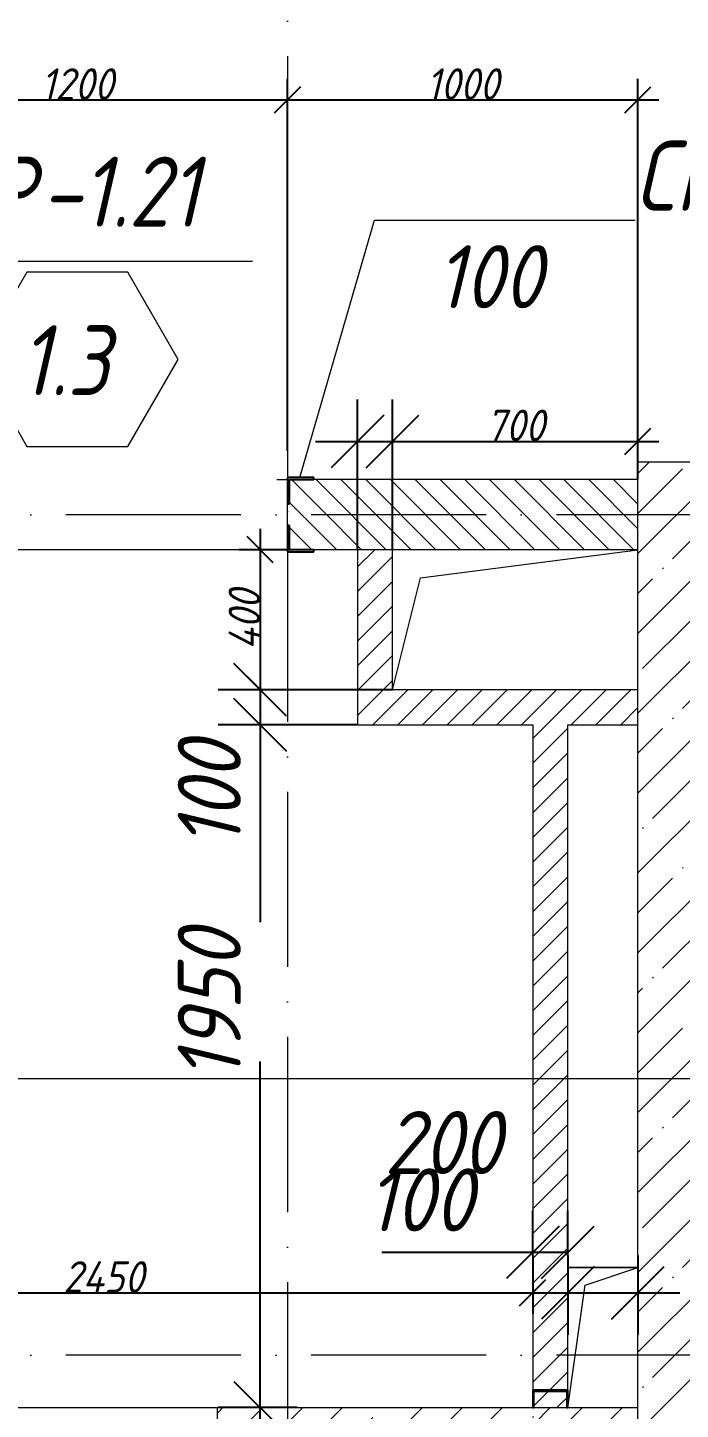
# Model space of a CAD drawing. Header units: millimetres. Extents: x -401725 to 250493, y 305116 to 802890.
# Drawn here: x -121242 to -119379, y 612143 to 616088 of the extents above; entities that cross this region are included whole.
import ezdxf

# ---------------------------------------------------------------- set-up
doc = ezdxf.new("R2010")
doc.units = ezdxf.units.MM
doc.linetypes.add('50_200_ШТРИХ_1Т_ш5_п1_п1_', pattern=[700, 500, -100, 0, -100])
for name, color, linetype, lineweight in [('A-____-____-DIMS', 7, 'Continuous', 9), ('A-FLOR-____-OTLN', 7, 'Continuous', 9), ('A-GENM-____-IDEN', 7, 'Continuous', 9), ('A-GENM-____-MCUT', 7, 'Continuous', 25), ('A-GENM-____-OTLN', 7, 'Continuous', 9), ('A-GENM-____-OTLN-1', 7, 'Continuous', 25), ('A-GLAZ-____-IDEN', 7, 'Continuous', 9), ('A-WALL-____-MCUT-3', 7, 'Continuous', 9), ('A-WALL-____-OTLN', 7, 'Continuous', 9), ('A-WALL-FNSH-MCUT-1', 7, 'Continuous', 9), ('S-GRID-____-OTLN-1', 7, '50_200_ШТРИХ_1Т_ш5_п1_п1_', 9)]:
    doc.layers.add(name, color=color, linetype=linetype, lineweight=lineweight)
for name, color, linetype, lineweight, true_color in [('A-WALL-____-MCUT-4', 7, 'Continuous', 13, 0x000000), ('A-WALL-____-PATT-2', 7, 'Continuous', 9, 0x787878), ('A-WALL-____-PATT-3', 9, 'Continuous', 9, 0x808080), ('A-WALL-____-PATT-4', 9, 'Continuous', 9, 0x808080), ('G-____-____-SYMB-2', 7, 'Continuous', 9, 0x000000), ('I-WALL-____-OTLN-1', 7, 'Continuous', 9, 0x000000)]:
    doc.layers.add(name, color=color, linetype=linetype, lineweight=lineweight, true_color=true_color)
doc.styles.add('ISOCPEUR_I_10', font='isocpeui.ttf', dxfattribs={"width": 0.9, "height": 180})
doc.styles.add('ISOCPEUR_I_2', font='isocpeui.ttf', dxfattribs={"width": 0.85, "height": 2.3})
doc.styles.add('ISOCPEUR_I_7', font='isocpeui.ttf', dxfattribs={"width": 0.9, "height": 90})
doc.dimstyles.new('ISO-1_8_0_9К_СРЕДНИЙ_Кладочные_2', dxfattribs={"dimscale": 304.8, "dimtxt": 89.638306, "dimasz": 0.246063, "dimexe": 0.19685, "dimexo": 0, "dimgap": 0, "dimtad": 1, "dimdec": 3, "dimrnd": 0.001, "dimdsep": 46, "dimtxsty": 'ISOCPEUR_I_7', "dimblk1": 'OBLIQUE', "dimblk2": 'OBLIQUE', "dimsah": 1, "dimcen": 0.09, "dimdle": 0.19685, "dimazin": 0, "dimtfac": 1, "dimtdec": 4, "dimtix": 1, "dimtmove": 1, "dimatfit": 3, "dimfxl": 1, "dimtvp": 1, "dimtolj": 1, "dimtzin": 0, "dimarcsym": 2})
doc.dimstyles.new('ISO-1_8_0_9К_СРЕДНИЙ_Кладочные_3', dxfattribs={"dimscale": 304.8, "dimtxt": 179.276612, "dimasz": 0.492126, "dimexe": 0.393701, "dimexo": 0, "dimgap": 0, "dimtad": 1, "dimdec": 3, "dimrnd": 0.001, "dimdsep": 46, "dimtxsty": 'ISOCPEUR_I_10', "dimblk1": 'OBLIQUE', "dimblk2": 'OBLIQUE', "dimsah": 1, "dimcen": 0.09, "dimdle": 0.393701, "dimazin": 0, "dimtfac": 1, "dimtdec": 4, "dimtix": 1, "dimtmove": 0, "dimatfit": 3, "dimfxl": 1, "dimtvp": 1, "dimtolj": 1, "dimtzin": 0, "dimarcsym": 2})
doc.dimstyles.new('ISO-1_8_0_9К_СРЕДНИЙ_Кладочные_4', dxfattribs={"dimscale": 304.8, "dimtxt": 179.276612, "dimasz": 0.492126, "dimexe": 0.393701, "dimexo": 0, "dimgap": 0, "dimtad": 1, "dimdec": 3, "dimrnd": 0.001, "dimdsep": 46, "dimtxsty": 'ISOCPEUR_I_10', "dimblk1": 'OBLIQUE', "dimblk2": 'OBLIQUE', "dimsah": 1, "dimcen": 0.09, "dimdle": 0.393701, "dimazin": 0, "dimtfac": 1, "dimtdec": 4, "dimtix": 1, "dimtmove": 1, "dimatfit": 3, "dimfxl": 1, "dimtvp": 1, "dimtolj": 1, "dimtzin": 0, "dimarcsym": 2})
doc.dimstyles.new('ISO-1_8_0_9К_СРЕДНИЙ_Кладочные_5', dxfattribs={"dimscale": 304.8, "dimtxt": 179.276612, "dimasz": 0.492126, "dimexe": 0.393701, "dimexo": 0, "dimgap": 0, "dimtad": 1, "dimdec": 3, "dimrnd": 0.001, "dimdsep": 46, "dimtxsty": 'ISOCPEUR_I_10', "dimblk1": 'OBLIQUE', "dimblk2": 'OBLIQUE', "dimsah": 1, "dimcen": 0.09, "dimdle": 0.393701, "dimazin": 0, "dimtfac": 1, "dimtdec": 4, "dimtix": 1, "dimtmove": 2, "dimatfit": 3, "dimfxl": 1, "dimtvp": 1, "dimtolj": 1, "dimtzin": 0, "dimarcsym": 2})
pattern_1 = [(135, (-175000.736, 544716.51), (-35.35534, -35.35534), [])]
pattern_2 = [(45, (-175000.736, 544716.51), (-35.35534, 35.35534), [])]
pattern_3 = [(45, (-175000.74, 544716.51), (-114.04925, 114.04925), []), (45, (-174886.69, 544716.51), (-114.04925, 114.04925), [201.612, -40.322, 3.353, -36.97])]

# ---------------------------------------------------------------- blocks, each defined once
blk = doc.blocks.new('154_Стойка_СКБ_Уголок - СМ-2930_200-28217172-АР1_Кладочный план 1 этажа в осях 1-64_Ю-ЯЯ')
at = {"layer": 'A-GENM-____-MCUT'}
for p, q in [((125, 156), (125, 81)), ((200, 156), (125, 156)), ((131, 81), (131, 150)), ((131, 150), (200, 150)), ((200, 150), (200, 156)), ((125, 81), (131, 81)), ((131, 19), (125, 19)), ((125, 19), (125, -56)), ((131, -50), (131, 19)), ((125, -56), (200, -56)), ((200, -50), (131, -50)), ((200, -56), (200, -50))]:
    blk.add_line(p, q, dxfattribs=at)
blk = doc.blocks.new('154_Фахверк_СКБ_Швеллер - Тип_100_4010_1-28088705-АР1_Кладочный план 1 этажа в осях 1-64_Ю-ЯЯ')
at = {"layer": 'A-GENM-____-MCUT'}
for p, q in [((175, 50), (125, 50)), ((125, 50), (125, -50)), ((128, 47), (175, 47)), ((128, -47), (128, 47)), ((175, 47), (175, 50)), ((125, -50), (175, -50)), ((175, -47), (128, -47)), ((175, -50), (175, -47))]:
    blk.add_line(p, q, dxfattribs=at)
blk = doc.blocks.new('AR_Отверстие прямоугольное _в плите_ - AR_Отверстие прямоугольное _в плите_-V203-АР1_Кладочный план 1 этажа в осях 1-64_Ю-ЯЯ')
at = {"layer": 'A-GENM-____-OTLN'}
for p, q in [((100, 200), (-100, 200)), ((-50, 150), (100, 200)), ((-100, -200), (-50, 150))]:
    blk.add_line(p, q, dxfattribs=at)
blk = doc.blocks.new('AR_Отверстие прямоугольное _в плите_ - AR_Отверстие прямоугольное _в плите_-30552525-АР1_Кладочный план 1 этажа в осях 1-64_Ю-ЯЯ')
at = {"layer": 'A-GENM-____-OTLN'}
for p, q in [((-270, 120), (350, 200)), ((-350, -200), (-270, 120))]:
    blk.add_line(p, q, dxfattribs=at)
blk = doc.blocks.new('AAR_СКБ_Марка_Окна_Перемычка и проем - Марка перемычки и проема-17324483-АР1_Кладочный план 1 этажа в осях 1-64_Ю-ЯЯ')
at = {"layer": 'A-GLAZ-____-IDEN'}
for p, q in [((-5, 0), (5, 0)), ((-1.439, -0.31), (-2.877, -2.802)), ((1.439, -0.31), (-1.439, -0.31)), ((2.877, -2.802), (1.439, -0.31)), ((-2.877, -2.802), (-1.439, -5.294)), ((1.439, -5.294), (2.877, -2.802)), ((-1.439, -5.294), (1.439, -5.294))]:
    blk.add_line(p, q, dxfattribs=at)
blk = doc.blocks.new('_Oblique')
at = {"color": 0, "linetype": 'ByBlock', "lineweight": -2}
blk.add_line((-0.5, -0.5), (0.5, 0.5), dxfattribs=at)
blk = doc.blocks.new('*D12319')
at = {"layer": 'A-____-____-DIMS', "color": 0, "lineweight": -2, "transparency": 16777216}
for p, q in [((-121700.7, 614879.7), (-121700.7, 615942.3)), ((-120500.7, 614879.7), (-120500.7, 615942.3)), ((-121760.7, 615882.3), (-120440.7, 615882.3))]:
    blk.add_line(p, q, dxfattribs=at)
at = {"layer": 'Defpoints', "color": 0, "transparency": 16777216}
for p in [(-120500.7, 615882.3), (-121700.7, 614879.7), (-120500.7, 614879.7)]:
    blk.add_point(p, dxfattribs=at)
at = {"layer": 'A-____-____-DIMS', "color": 0, "lineweight": -2, "transparency": 16777216, "xscale": 75, "yscale": 75, "zscale": 75, "rotation": 180}
blk.add_blockref('_Oblique', (-121700.7, 615882.3), dxfattribs=at)
at = {"layer": 'A-____-____-DIMS', "color": 0, "lineweight": -2, "transparency": 16777216, "xscale": 75, "yscale": 75, "zscale": 75}
blk.add_blockref('_Oblique', (-120500.7, 615882.3), dxfattribs=at)
at = {"layer": 'A-____-____-DIMS', "color": 0, "transparency": 16777216, "insert": (-121100.7, 615927.3), "char_height": 90, "width": 504.733, "attachment_point": 5, "style": 'ISOCPEUR_I_7'}
blk.add_mtext('\\A1;1200', dxfattribs=at)
blk = doc.blocks.new('*D12320')
at = {"layer": 'A-____-____-DIMS', "color": 0, "lineweight": -2, "transparency": 16777216}
for p, q in [((-120500.7, 614879.7), (-120500.7, 615942.3)), ((-119500.7, 614797.6), (-119500.7, 615942.3)), ((-120560.7, 615882.3), (-119440.7, 615882.3))]:
    blk.add_line(p, q, dxfattribs=at)
at = {"layer": 'Defpoints', "color": 0, "transparency": 16777216}
for p in [(-119500.7, 615882.3), (-120500.7, 614879.7), (-119500.7, 614797.6)]:
    blk.add_point(p, dxfattribs=at)
at = {"layer": 'A-____-____-DIMS', "color": 0, "lineweight": -2, "transparency": 16777216, "xscale": 75, "yscale": 75, "zscale": 75, "rotation": 180}
blk.add_blockref('_Oblique', (-120500.7, 615882.3), dxfattribs=at)
at = {"layer": 'A-____-____-DIMS', "color": 0, "lineweight": -2, "transparency": 16777216, "xscale": 75, "yscale": 75, "zscale": 75}
blk.add_blockref('_Oblique', (-119500.7, 615882.3), dxfattribs=at)
at = {"layer": 'A-____-____-DIMS', "color": 0, "transparency": 16777216, "insert": (-120000.7, 615927.3), "char_height": 90, "width": 504.733, "attachment_point": 5, "style": 'ISOCPEUR_I_7'}
blk.add_mtext('\\A1;1000', dxfattribs=at)
blk = doc.blocks.new('*D12595')
at = {"layer": 'A-____-____-DIMS', "color": 0, "lineweight": -2, "transparency": 16777216}
for p, q in [((-122250.7, 612581.8), (-122250.7, 612415.7)), ((-119800.7, 612581.8), (-119800.7, 612415.7)), ((-122310.7, 612475.7), (-119740.7, 612475.7))]:
    blk.add_line(p, q, dxfattribs=at)
at = {"layer": 'Defpoints', "color": 0, "transparency": 16777216}
for p in [(-122250.7, 612581.8), (-119800.7, 612581.8), (-119800.7, 612475.7)]:
    blk.add_point(p, dxfattribs=at)
at = {"layer": 'A-____-____-DIMS', "color": 0, "lineweight": -2, "transparency": 16777216, "xscale": 75, "yscale": 75, "zscale": 75, "rotation": 180}
blk.add_blockref('_Oblique', (-122250.7, 612475.7), dxfattribs=at)
at = {"layer": 'A-____-____-DIMS', "color": 0, "lineweight": -2, "transparency": 16777216, "xscale": 75, "yscale": 75, "zscale": 75}
blk.add_blockref('_Oblique', (-119800.7, 612475.7), dxfattribs=at)
at = {"layer": 'A-____-____-DIMS', "color": 0, "transparency": 16777216, "insert": (-121025.7, 612520.7), "char_height": 90, "width": 562.653, "attachment_point": 5, "style": 'ISOCPEUR_I_7'}
blk.add_mtext('\\A1;2450', dxfattribs=at)
blk = doc.blocks.new('*D12596')
at = {"layer": 'A-____-____-DIMS', "color": 0, "lineweight": -2, "transparency": 16777216}
for p, q in [((-119800.7, 612581.8), (-119800.7, 612710.9)), ((-119700.7, 612581.8), (-119700.7, 612710.9)), ((-119800.7, 612590.9), (-120231.3, 612590.9)), ((-119700.7, 612590.9), (-119920.7, 612590.9))]:
    blk.add_line(p, q, dxfattribs=at)
at = {"layer": 'Defpoints', "color": 0, "transparency": 16777216}
for p in [(-119800.7, 612581.8), (-119700.7, 612590.9), (-119700.7, 612581.8)]:
    blk.add_point(p, dxfattribs=at)
at = {"layer": 'A-____-____-DIMS', "color": 0, "lineweight": -2, "transparency": 16777216, "xscale": 150, "yscale": 150, "zscale": 150, "rotation": 180}
blk.add_blockref('_Oblique', (-119800.7, 612590.9), dxfattribs=at)
at = {"layer": 'A-____-____-DIMS', "color": 0, "lineweight": -2, "transparency": 16777216, "xscale": 150, "yscale": 150, "zscale": 150}
blk.add_blockref('_Oblique', (-119700.7, 612590.9), dxfattribs=at)
at = {"layer": 'A-____-____-DIMS', "color": 0, "transparency": 16777216, "insert": (-120275.1, 612830.9), "char_height": 180, "width": 368.207, "attachment_point": 1, "line_spacing_factor": 1.149209, "style": 'ISOCPEUR_I_10'}
blk.add_mtext('\\A1;100', dxfattribs=at)
blk = doc.blocks.new('*D12597')
at = {"layer": 'A-____-____-DIMS', "color": 0, "lineweight": -2, "transparency": 16777216}
for p, q in [((-119700.7, 612581.8), (-119700.7, 612355.7)), ((-119500.7, 612581.8), (-119500.7, 612355.7)), ((-119820.7, 612475.7), (-119380.7, 612475.7))]:
    blk.add_line(p, q, dxfattribs=at)
at = {"layer": 'Defpoints', "color": 0, "transparency": 16777216}
for p in [(-119700.7, 612581.8), (-119500.7, 612581.8), (-119500.7, 612475.7)]:
    blk.add_point(p, dxfattribs=at)
at = {"layer": 'A-____-____-DIMS', "color": 0, "lineweight": -2, "transparency": 16777216, "xscale": 150, "yscale": 150, "zscale": 150, "rotation": 180}
blk.add_blockref('_Oblique', (-119700.7, 612475.7), dxfattribs=at)
at = {"layer": 'A-____-____-DIMS', "color": 0, "lineweight": -2, "transparency": 16777216, "xscale": 150, "yscale": 150, "zscale": 150}
blk.add_blockref('_Oblique', (-119500.7, 612475.7), dxfattribs=at)
at = {"layer": 'A-____-____-DIMS', "color": 0, "transparency": 16777216, "insert": (-120224.4, 612994.6), "char_height": 180, "width": 409.578, "attachment_point": 1, "line_spacing_factor": 1.149209, "style": 'ISOCPEUR_I_10'}
blk.add_mtext('\\A1;200', dxfattribs=at)
blk = doc.blocks.new('*D12598')
at = {"layer": 'A-____-____-DIMS', "color": 0, "lineweight": -2, "transparency": 16777216}
for p, q in [((-120578.7, 614657.6), (-120578.7, 614137.6)), ((-120472.6, 614597.6), (-120638.7, 614597.6)), ((-120200.7, 614197.6), (-120638.7, 614197.6))]:
    blk.add_line(p, q, dxfattribs=at)
at = {"layer": 'Defpoints', "color": 0, "transparency": 16777216}
for p in [(-120472.6, 614597.6), (-120578.7, 614197.6), (-120200.7, 614197.6)]:
    blk.add_point(p, dxfattribs=at)
at = {"layer": 'A-____-____-DIMS', "color": 0, "lineweight": -2, "transparency": 16777216, "xscale": 75, "yscale": 75, "zscale": 75}
for p, rotation in [((-120578.7, 614597.6), 90), ((-120578.7, 614197.6), 270)]:
    blk.add_blockref('_Oblique', p, dxfattribs=dict(at, rotation=rotation))
at = {"layer": 'A-____-____-DIMS', "color": 0, "transparency": 16777216, "insert": (-120623.7, 614397.6), "char_height": 90, "width": 426.127, "attachment_point": 5, "rotation": 90, "style": 'ISOCPEUR_I_7'}
blk.add_mtext('\\A1;400', dxfattribs=at)
blk = doc.blocks.new('*D12599')
at = {"layer": 'A-____-____-DIMS', "color": 0, "lineweight": -2, "transparency": 16777216}
for p, q in [((-120578.7, 614317.6), (-120578.7, 613977.6)), ((-120200.7, 614197.6), (-120698.7, 614197.6)), ((-120300.7, 614097.6), (-120698.7, 614097.6))]:
    blk.add_line(p, q, dxfattribs=at)
at = {"layer": 'Defpoints', "color": 0, "transparency": 16777216}
for p in [(-120200.7, 614197.6), (-120578.7, 614097.6), (-120300.7, 614097.6)]:
    blk.add_point(p, dxfattribs=at)
at = {"layer": 'A-____-____-DIMS', "color": 0, "lineweight": -2, "transparency": 16777216, "xscale": 150, "yscale": 150, "zscale": 150}
for p, rotation in [((-120578.7, 614197.6), 90), ((-120578.7, 614097.6), 270)]:
    blk.add_blockref('_Oblique', p, dxfattribs=dict(at, rotation=rotation))
at = {"layer": 'A-____-____-DIMS', "color": 0, "transparency": 16777216, "insert": (-120813.9, 613746.6), "char_height": 180, "width": 368.207, "attachment_point": 1, "rotation": 90, "line_spacing_factor": 1.149209, "style": 'ISOCPEUR_I_10'}
blk.add_mtext('\\A1;100', dxfattribs=at)
blk = doc.blocks.new('*D12600')
at = {"layer": 'A-____-____-DIMS', "color": 0, "lineweight": -2, "transparency": 16777216}
for p, q in [((-120578.7, 614217.6), (-120578.7, 613533.7)), ((-120300.7, 614097.6), (-120698.7, 614097.6)), ((-120578.7, 612027.6), (-120578.7, 613135.7)), ((-120472.6, 612147.6), (-120698.7, 612147.6))]:
    blk.add_line(p, q, dxfattribs=at)
at = {"layer": 'Defpoints', "color": 0, "transparency": 16777216}
for p in [(-120300.7, 614097.6), (-120578.7, 612147.6), (-120472.6, 612147.6)]:
    blk.add_point(p, dxfattribs=at)
at = {"layer": 'A-____-____-DIMS', "color": 0, "lineweight": -2, "transparency": 16777216, "xscale": 150, "yscale": 150, "zscale": 150}
for p, rotation in [((-120578.7, 614097.6), 90), ((-120578.7, 612147.6), 270)]:
    blk.add_blockref('_Oblique', p, dxfattribs=dict(at, rotation=rotation))
at = {"layer": 'A-____-____-DIMS', "color": 0, "transparency": 16777216, "insert": (-120813.9, 613082.3), "char_height": 180, "width": 504.733, "attachment_point": 1, "rotation": 90, "line_spacing_factor": 1.149209, "style": 'ISOCPEUR_I_10'}
blk.add_mtext('\\A1;1950', dxfattribs=at)
blk = doc.blocks.new('*D12601')
at = {"layer": 'A-____-____-DIMS', "color": 0, "lineweight": -2, "transparency": 16777216}
for p, q in [((-120300.7, 614597.6), (-120300.7, 615026.8)), ((-120200.7, 614597.6), (-120200.7, 615026.8)), ((-120420.7, 614906.8), (-120080.7, 614906.8))]:
    blk.add_line(p, q, dxfattribs=at)
at = {"layer": 'Defpoints', "color": 0, "transparency": 16777216}
for p in [(-120200.7, 614906.8), (-120300.7, 614597.6), (-120200.7, 614597.6)]:
    blk.add_point(p, dxfattribs=at)
at = {"layer": 'A-____-____-DIMS', "color": 0, "lineweight": -2, "transparency": 16777216, "xscale": 150, "yscale": 150, "zscale": 150, "rotation": 180}
blk.add_blockref('_Oblique', (-120300.7, 614906.8), dxfattribs=at)
at = {"layer": 'A-____-____-DIMS', "color": 0, "lineweight": -2, "transparency": 16777216, "xscale": 150, "yscale": 150, "zscale": 150}
blk.add_blockref('_Oblique', (-120200.7, 614906.8), dxfattribs=at)
at = {"layer": 'A-____-____-DIMS', "color": 0, "transparency": 16777216, "insert": (-120077.3, 615467.2), "char_height": 180, "width": 368.207, "attachment_point": 1, "line_spacing_factor": 1.149209, "style": 'ISOCPEUR_I_10'}
blk.add_mtext('\\A1;100', dxfattribs=at)
blk = doc.blocks.new('*D12602')
at = {"layer": 'A-____-____-DIMS', "color": 0, "lineweight": -2, "transparency": 16777216}
for p, q in [((-120200.7, 614597.6), (-120200.7, 614966.8)), ((-119500.7, 614847.6), (-119500.7, 614966.8)), ((-120260.7, 614906.8), (-119440.7, 614906.8))]:
    blk.add_line(p, q, dxfattribs=at)
at = {"layer": 'Defpoints', "color": 0, "transparency": 16777216}
for p in [(-119500.7, 614906.8), (-119500.7, 614847.6), (-120200.7, 614597.6)]:
    blk.add_point(p, dxfattribs=at)
at = {"layer": 'A-____-____-DIMS', "color": 0, "lineweight": -2, "transparency": 16777216, "xscale": 75, "yscale": 75, "zscale": 75, "rotation": 180}
blk.add_blockref('_Oblique', (-120200.7, 614906.8), dxfattribs=at)
at = {"layer": 'A-____-____-DIMS', "color": 0, "lineweight": -2, "transparency": 16777216, "xscale": 75, "yscale": 75, "zscale": 75}
blk.add_blockref('_Oblique', (-119500.7, 614906.8), dxfattribs=at)
at = {"layer": 'A-____-____-DIMS', "color": 0, "transparency": 16777216, "insert": (-119850.7, 614952.4), "char_height": 90, "width": 409.578, "attachment_point": 5, "style": 'ISOCPEUR_I_7'}
blk.add_mtext('\\A1;700', dxfattribs=at)

msp = doc.modelspace()

# ---------------------------------------------------------------- hatches: boundary and pattern name
at = {"layer": 'A-WALL-____-PATT-2'}
h = msp.add_hatch(dxfattribs=at)
h.set_pattern_fill('FP_2', color=256, style=0, pattern_type=2)
h.set_pattern_definition(pattern_3)
h.paths.add_polyline_path([(-119250.7357, 611897.5526), (-119250.7357, 614847.5526), (-119500.7357, 614847.5526), (-119500.7357, 611897.5526), (-119340.1538, 611897.5526)], flags=0)
h = msp.add_hatch(dxfattribs=at)
h.set_pattern_fill('FP_2', color=256, style=0, pattern_type=2)
h.set_pattern_definition(pattern_3)
h.paths.add_polyline_path([(-120700.7357, 611897.5526), (-119500.7357, 611897.5526), (-119500.7357, 612147.5526), (-120700.7357, 612147.5526)], flags=0)
h.paths.add_polyline_path([(-123758.8145, 611897.5526), (-121850.7357, 611897.5526), (-121850.7357, 612147.5526), (-124550.7357, 612147.5526), (-124550.7357, 611897.5526)], flags=0)
at = {"layer": 'A-WALL-____-PATT-3'}
h = msp.add_hatch(dxfattribs=at)
h.set_pattern_fill('FP_6', color=256, style=0, pattern_type=2)
h.set_pattern_definition(pattern_1)
h.paths.add_polyline_path([(-124000.7357, 614597.5526), (-121872.6764, 614597.5526), (-121872.6764, 614797.5526), (-124000.7357, 614797.5526)], flags=0)
h.paths.add_polyline_path([(-119500.7357, 614597.5526), (-119500.7357, 614797.5526), (-120399.0896, 614797.5526), (-120399.0896, 614597.5526), (-120223.8859, 614597.5526)], flags=0)
h = msp.add_hatch(dxfattribs=at)
h.set_pattern_fill('FP_6', color=256, style=0, pattern_type=2)
h.set_pattern_definition(pattern_1)
h.paths.add_polyline_path([(-120399.0896, 614597.5526), (-120399.0896, 614797.5526), (-120494.7357, 614797.5526), (-120494.7357, 614728.5526), (-120500.7357, 614728.5526), (-120500.7357, 614666.5526), (-120494.7357, 614666.5526), (-120494.7357, 614597.5526), (-120425.7357, 614597.5526)], flags=0)
h.paths.add_polyline_path([(-121775.7357, 614597.5526), (-121706.7357, 614597.5526), (-121706.7357, 614666.5526), (-121700.7357, 614666.5526), (-121700.7357, 614728.5526), (-121706.7357, 614728.5526), (-121706.7357, 614797.5526), (-121872.6764, 614797.5526), (-121872.6764, 614597.5526)], flags=0)
at = {"layer": 'A-WALL-____-PATT-4'}
h = msp.add_hatch(dxfattribs=at)
h.set_pattern_fill('FP_5', color=256, style=0, pattern_type=2)
h.set_pattern_definition(pattern_2)
h.paths.add_polyline_path([(-120223.8859, 614097.5526), (-120200.7357, 614097.5526), (-120200.7357, 614597.5526), (-120300.7357, 614597.5526), (-120300.7357, 614097.5526)], flags=0)
h = msp.add_hatch(dxfattribs=at)
h.set_pattern_fill('FP_5', color=256, style=0, pattern_type=2)
h.set_pattern_definition(pattern_2)
h.paths.add_polyline_path([(-119500.7357, 614097.5526), (-119500.7357, 614197.5526), (-120200.7357, 614197.5526), (-120200.7357, 614097.5526), (-119700.7357, 614097.5526)], flags=0)
h = msp.add_hatch(dxfattribs=at)
h.set_pattern_fill('FP_5', color=256, style=0, pattern_type=2)
h.set_pattern_definition(pattern_2)
h.paths.add_polyline_path([(-119703.7357, 612147.5526), (-119703.7357, 612194.5526), (-119797.7357, 612194.5526), (-119797.7357, 612147.5526), (-119750.7357, 612147.5526)], flags=0)
h.paths.add_polyline_path([(-119703.7357, 612197.5526), (-119700.7357, 612197.5526), (-119700.7357, 614097.5526), (-119800.7357, 614097.5526), (-119800.7357, 612197.5526), (-119797.7357, 612197.5526)], flags=0)

# ---------------------------------------------------------------- linework, layer by layer
at = {"layer": 'A-FLOR-____-OTLN'}
msp.add_line((-119700.7357, 612547.5526), (-119500.7357, 612547.5526), dxfattribs=at)
at = {"layer": 'A-GENM-____-IDEN'}
for p, q in [((-120465.7357, 614803.5526), (-120251.8596, 615538.4421)), ((-120251.8596, 615538.4421), (-119508.1436, 615538.4421)), ((-119750.7357, 612147.5526), (-120323.5989, 611569.4785))]:
    msp.add_line(p, q, dxfattribs=at)
at = {"layer": 'A-WALL-____-MCUT-3'}
for p, q in [((-119500.7357, 611897.5526), (-119500.7357, 614847.5526)), ((-118250.7357, 614847.5526), (-119500.7357, 614847.5526)), ((-120700.7357, 612147.5526), (-119800.7357, 612147.5526)), ((-120700.7357, 611897.5526), (-120700.7357, 612147.5526)), ((-119797.7357, 612147.5526), (-119703.7357, 612147.5526)), ((-119700.7357, 612147.5526), (-119500.7357, 612147.5526))]:
    msp.add_line(p, q, dxfattribs=at)
at = {"layer": 'A-WALL-____-MCUT-4'}
for p, q in [((-119500.7357, 614797.5526), (-120425.7357, 614797.5526)), ((-120500.7357, 614666.5526), (-120500.7357, 614728.5526)), ((-119500.7357, 614597.5526), (-120425.7357, 614597.5526))]:
    msp.add_line(p, q, dxfattribs=at)
at = {"layer": 'A-WALL-____-OTLN'}
msp.add_line((-121850.7357, 612147.5526), (-120700.7357, 612147.5526), dxfattribs=at)
at = {"layer": 'A-WALL-FNSH-MCUT-1'}
for p, q in [((-120300.7357, 614597.5526), (-120300.7357, 614097.5526)), ((-120200.7357, 614197.5526), (-120200.7357, 614597.5526)), ((-119500.7357, 614197.5526), (-120200.7357, 614197.5526)), ((-120300.7357, 614097.5526), (-119800.7357, 614097.5526)), ((-119800.7357, 614097.5526), (-119800.7357, 612197.5526)), ((-119700.7357, 612197.5526), (-119700.7357, 614097.5526)), ((-119700.7357, 614097.5526), (-119500.7357, 614097.5526))]:
    msp.add_line(p, q, dxfattribs=at)
at = {"layer": 'G-____-____-SYMB-2'}
msp.add_line((-179984.5837, 613087.5526), (-70594.3281, 613087.5526), dxfattribs=at)
at = {"layer": 'I-WALL-____-OTLN-1'}
for p, q in [((-120530.7357, 614797.5526), (-120500.7357, 614797.5526)), ((-120500.7357, 614597.5526), (-121700.7357, 614597.5526))]:
    msp.add_line(p, q, dxfattribs=at)
at = {"layer": 'S-GRID-____-OTLN-1'}
for p, q in [((-120500.7357, 635609.362), (-120500.7357, 597608.0984)), ((-70926.3291, 614697.5526), (-125758.718, 614697.5526)), ((-70926.3291, 612297.5526), (-179669.5059, 612297.5526))]:
    msp.add_line(p, q, dxfattribs=at)

# ---------------------------------------------------------------- block references
at = {"layer": 'A-GENM-____-OTLN'}
for name, p in [('AR_Отверстие прямоугольное _в плите_ - AR_Отверстие прямоугольное _в плите_-30552525-АР1_Кладочный план 1 этажа в осях 1-64_Ю-ЯЯ', (-119850.7357, 614397.5526)), ('AR_Отверстие прямоугольное _в плите_ - AR_Отверстие прямоугольное _в плите_-V203-АР1_Кладочный план 1 этажа в осях 1-64_Ю-ЯЯ', (-119600.7357, 612347.5526))]:
    msp.add_blockref(name, p, dxfattribs=at)
at = {"layer": 'A-GENM-____-OTLN-1'}
msp.add_blockref('154_Стойка_СКБ_Уголок - СМ-2930_200-28217172-АР1_Кладочный план 1 этажа в осях 1-64_Ю-ЯЯ', (-120625.7357, 614647.5526), dxfattribs=at)
at = {"layer": 'A-GENM-____-OTLN-1', "rotation": 270}
msp.add_blockref('154_Фахверк_СКБ_Швеллер - Тип_100_4010_1-28088705-АР1_Кладочный план 1 этажа в осях 1-64_Ю-ЯЯ', (-119750.7357, 612322.5526), dxfattribs=at)
at = {"layer": 'A-GLAZ-____-IDEN', "xscale": 99.99999999999993, "yscale": 99.99999999999993, "zscale": 99.99999999999993}
msp.add_blockref('AAR_СКБ_Марка_Окна_Перемычка и проем - Марка перемычки и проема-17324483-АР1_Кладочный план 1 этажа в осях 1-64_Ю-ЯЯ', (-121100.7357, 615421.362), dxfattribs=at)

# ---------------------------------------------------------------- texts
at = {"layer": 'A-GENM-____-IDEN', "insert": (-119508.1436, 615765.5583), "char_height": 200, "width": 367.974562, "attachment_point": 1, "style": 'ISOCPEUR_I_2'}
msp.add_mtext('СМ', dxfattribs=at)
at = {"layer": 'A-GLAZ-____-IDEN', "char_height": 200, "attachment_point": 1, "style": 'ISOCPEUR_I_2'}
for s, insert, width in [('ПР', (-121514.9561, 615719.8815), 375.18975), ('-1.21', (-121205.3936, 615719.8815), 620.506125), ('1.3', (-121264.3342, 615238.7206), 346.329)]:
    msp.add_mtext(s, dxfattribs=dict(at, insert=insert, width=width))

# ---------------------------------------------------------------- dimensions: what is measured, and where the dimension line sits
at = {"layer": 'A-____-____-DIMS'}
for base, p1, p2, override, picture, middle in [((-120500.7357, 615882.3301), (-121700.7357, 614879.7481), (-120500.7357, 614879.7481), {"dimpost": '<>', "dimfxl": 1200}, '*D12319', (-121100.7357, 615927.3301)), ((-119500.7357, 615882.3301), (-120500.7357, 614879.7481), (-119500.7357, 614797.5526), {"dimpost": '<>', "dimfxl": 1003.372362}, '*D12320', (-120000.7357, 615927.3301)), ((-119500.7357, 614906.8352), (-120200.7357, 614597.5526), (-119500.7357, 614847.5526), {"dimpost": '<>', "dimfxl": 743.303437}, '*D12602', (-119850.7357, 614952.4148)), ((-119800.7357, 612475.7019), (-122250.7357, 612581.7679), (-119800.7357, 612581.7679), {"dimpost": '<>', "dimfxl": 2450}, '*D12595', (-121025.7357, 612520.7019))]:
    dim = msp.add_linear_dim(base=base, p1=p1, p2=p2, dimstyle='ISO-1_8_0_9К_СРЕДНИЙ_Кладочные_2', override=override, dxfattribs=at)
    dim.commit()
    dim.dimension.update_dxf_attribs({"geometry": picture, "text_midpoint": middle})
for base, p1, p2, dimstyle, override, picture, middle in [((-120200.7357, 614906.8352), (-120300.7357, 614597.5526), (-120200.7357, 614597.5526), 'ISO-1_8_0_9К_СРЕДНИЙ_Кладочные_5', {"dimpost": '<>', "dimfxl": 100}, '*D12601', (-119893.209, 615347.205)), ((-119500.7357, 612475.7019), (-119700.7357, 612581.7679), (-119500.7357, 612581.7679), 'ISO-1_8_0_9К_СРЕДНИЙ_Кладочные_5', {"dimpost": '<>', "dimfxl": 200}, '*D12597', (-120019.5613, 612874.6302)), ((-119700.7357, 612590.8639), (-119800.7357, 612581.7679), (-119700.7357, 612581.7679), 'ISO-1_8_0_9К_СРЕДНИЙ_Кладочные_3', {"dimpost": '<>', "dimfxl": 100}, '*D12596', (-120091.013, 612590.8639))]:
    dim = msp.add_linear_dim(base=base, p1=p1, p2=p2, dimstyle=dimstyle, override=override, dxfattribs=at)
    dim.commit()
    dim.dimension.update_dxf_attribs({"geometry": picture, "text_midpoint": middle, "dimtype": 160})
dim = msp.add_linear_dim(base=(-120578.6899, 614197.5526), p1=(-120472.6239, 614597.5526), p2=(-120200.7357, 614197.5526), angle=90, dimstyle='ISO-1_8_0_9К_СРЕДНИЙ_Кладочные_2', override={"dimpost": '<>', "dimfxl": 483.65606}, dxfattribs=at)
dim.commit()
dim.dimension.update_dxf_attribs({"geometry": '*D12598', "text_midpoint": (-120623.6899, 614397.5526)})
for base, p1, p2, dimstyle, override, picture, middle in [((-120578.6899, 614097.5526), (-120200.7357, 614197.5526), (-120300.7357, 614097.5526), 'ISO-1_8_0_9К_СРЕДНИЙ_Кладочные_5', {"dimpost": '<>', "dimfxl": 141.421356}, '*D12599', (-120693.8519, 613930.734)), ((-120578.6899, 612147.5526), (-120300.7357, 614097.5526), (-120472.6239, 612147.5526), 'ISO-1_8_0_9К_СРЕДНИЙ_Кладочные_4', {"dimpost": '<>', "dimfxl": 1957.561122}, '*D12600', (-120693.8519, 613334.6725))]:
    dim = msp.add_linear_dim(base=base, p1=p1, p2=p2, angle=90, dimstyle=dimstyle, override=override, dxfattribs=at)
    dim.commit()
    dim.dimension.update_dxf_attribs({"geometry": picture, "text_midpoint": middle, "dimtype": 160, "text_rotation": 90})

doc.saveas('drawing.dxf')
